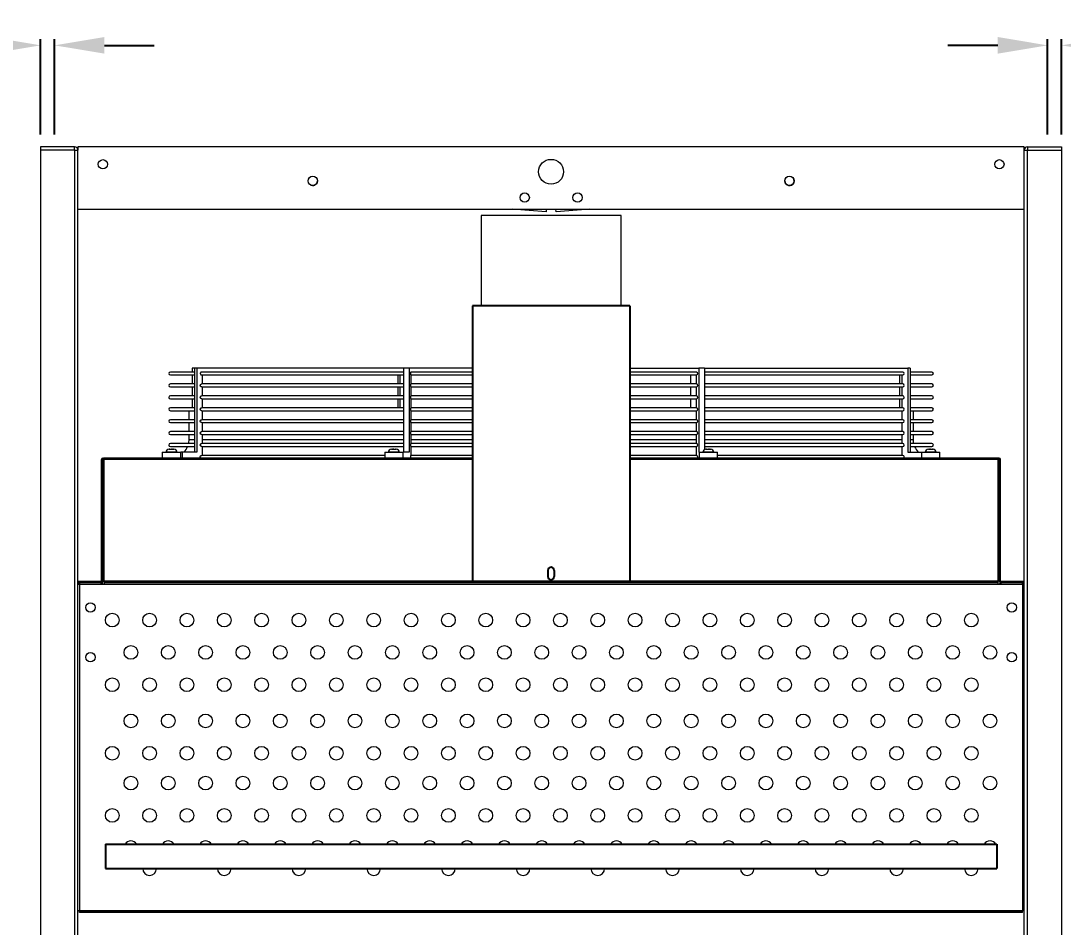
# Model space of a CAD drawing. Extents: x 6 to 271, y -23 to 146.
# Drawn here: x 60.22 to 102.08, y 55.65 to 92.06 of the extents above; entities that cross this region are included whole.
import ezdxf

# ---------------------------------------------------------------- set-up
doc = ezdxf.new("R2010")
doc.units = 0
doc.header["$MEASUREMENT"] = 0
doc.layers.get('0').update_dxf_attribs({"linetype": 'CONTINUOUS'})
doc.layers.get('Defpoints').update_dxf_attribs({"linetype": 'CONTINUOUS'})
doc.dimstyles.get("Standard").update_dxf_attribs({"dimtxt": 1.5, "dimasz": 2, "dimexe": 0.25, "dimexo": 0.5, "dimgap": 0.75, "dimtad": 0, "dimtih": 1, "dimtoh": 1, "dimdec": 4, "dimzin": 0, "dimdsep": 46, "dimlunit": 5, "dimtxsty": 'STANDARD', "dimcen": 0.125, "dimclrd": 1, "dimclre": 1, "dimclrt": 1, "dimadec": 0, "dimazin": 0, "dimtfac": 1, "dimtdec": 4, "dimtofl": 0, "dimtmove": 0, "dimatfit": 3, "dimfxl": 1, "dimfrac": 2, "dimtolj": 1, "dimtzin": 0, "dimarcsym": 0})

# ---------------------------------------------------------------- blocks, each defined once
blk = doc.blocks.new('099front')
at = {"color": 0, "ltscale": 7}
for p, q in [((59.351, 106.851), (53.039, 106.851)), ((53.039, 106.851), (53.039, 95.789)), ((59.351, 106.851), (59.351, 95.789)), ((56.07, 96.226), (56.07, 95.976)), ((56.32, 96.226), (56.32, 95.976)), ((53.039, 95.789), (59.351, 95.789))]:
    blk.add_line(p, q, dxfattribs=at)
for centre, start, end in [((56.195, 96.226), 0, 180), ((56.195, 95.976), 180, 0)]:
    blk.add_arc(centre, 0.125, start, end, dxfattribs=at)
blk = doc.blocks.new('*D24')
at = {"color": 7, "lineweight": -2}
for p, q in [((61.015, 87.493), (61.015, 91.321)), ((61.577, 87.493), (61.577, 91.321)), ((59.015, 91.071), (57.015, 91.071)), ((63.577, 91.071), (65.577, 91.071))]:
    blk.add_line(p, q, dxfattribs=at)
at = {"color": 7}
for points in [[(59.015, 91.405), (59.015, 90.738), (61.015, 91.071)], [(63.577, 91.405), (63.577, 90.738), (61.577, 91.071)]]:
    blk.add_solid(points, dxfattribs=at)
at = {"layer": 'Defpoints', "color": 0}
for p in [(61.015, 91.071), (61.015, 86.993), (61.577, 86.993)]:
    blk.add_point(p, dxfattribs=at)
at = {"color": 7, "insert": (53.265, 91.071), "char_height": 1.5, "attachment_point": 5}
blk.add_mtext('\\A1;9/16"', dxfattribs=at)
blk = doc.blocks.new('*D25')
at = {"color": 7, "lineweight": -2}
for p, q in [((101.452, 87.493), (101.452, 91.321)), ((102.015, 87.493), (102.015, 91.321)), ((99.452, 91.071), (97.452, 91.071)), ((104.015, 91.071), (106.015, 91.071))]:
    blk.add_line(p, q, dxfattribs=at)
at = {"color": 7}
for points in [[(99.452, 91.405), (99.452, 90.738), (101.452, 91.071)], [(104.015, 91.405), (104.015, 90.738), (102.015, 91.071)]]:
    blk.add_solid(points, dxfattribs=at)
at = {"layer": 'Defpoints', "color": 0}
for p in [(101.452, 91.071), (101.452, 86.993), (102.015, 86.993)]:
    blk.add_point(p, dxfattribs=at)
at = {"color": 7, "insert": (109.765, 91.071), "char_height": 1.5, "attachment_point": 5}
blk.add_mtext('\\A1;9/16"', dxfattribs=at)

msp = doc.modelspace()

# ---------------------------------------------------------------- linework, layer by layer
at = {"color": 0, "linetype": 'Continuous', "lineweight": 15}
for p, q in [((61.01498, 86.99253), (61.01498, 86.85803)), ((62.37948, 86.99253), (61.01498, 86.99253)), ((62.37948, 86.85803), (61.01498, 86.85803)), ((61.01498, 86.85703), (61.01498, 49.19053)), ((62.37948, 86.85703), (61.01498, 86.85703)), ((62.37948, 86.85803), (62.37948, 86.99253)), ((62.37948, 86.85703), (62.51498, 86.85703)), ((62.37948, 86.85703), (62.37948, 52.49714)), ((100.51498, 86.99253), (62.51498, 86.99253)), ((62.51498, 86.99253), (62.51498, 86.85703)), ((62.51498, 52.36168), (62.51498, 86.85703)), ((100.51498, 86.85703), (100.51498, 86.99253)), ((100.51498, 52.36168), (100.51498, 86.85703)), ((100.51498, 86.85703), (100.65048, 86.85703)), ((100.65048, 86.99253), (100.65048, 86.85803)), ((100.65048, 86.99253), (102.01498, 86.99253)), ((100.65048, 86.85803), (102.01498, 86.85803)), ((100.65048, 86.85703), (102.01498, 86.85703)), ((100.65048, 52.49714), (100.65048, 86.85703)), ((102.01498, 86.99253), (102.01498, 86.85803)), ((102.01498, 86.85703), (102.01498, 49.19053)), ((62.51498, 84.49253), (100.51498, 84.49253)), ((84.32748, 84.23603), (78.70248, 84.23603)), ((81.31159, 84.38569), (79.95824, 84.49253)), ((81.32002, 84.49253), (81.31159, 84.38569)), ((81.71838, 84.38569), (81.70994, 84.49253)), ((83.07173, 84.49253), (81.71838, 84.38569)), ((67.19485, 77.95014), (66.22487, 77.95014)), ((67.10148, 78.10503), (67.10148, 77.95014)), ((67.19485, 78.10503), (67.10148, 78.10503)), ((67.28823, 78.10503), (67.19485, 78.10503)), ((67.19485, 78.10503), (67.19485, 74.72403)), ((67.28823, 78.10503), (67.28823, 74.72403)), ((75.58339, 78.10503), (67.28823, 78.10503)), ((75.58339, 77.95014), (67.48398, 77.95014)), ((75.80882, 78.10503), (75.58339, 78.10503)), ((75.58339, 78.10503), (75.58339, 74.72403)), ((75.80882, 78.10503), (75.80882, 74.72403)), ((78.35873, 78.10503), (75.80882, 78.10503)), ((78.35873, 77.95014), (75.88996, 77.95014)), ((84.67123, 78.10503), (87.44658, 78.10503)), ((87.36626, 77.95014), (84.67123, 77.95014)), ((87.44658, 78.10503), (87.44658, 74.72403)), ((87.672, 78.10503), (87.44658, 78.10503)), ((87.672, 78.10503), (87.672, 74.83212)), ((87.672, 78.10503), (95.83512, 78.10503)), ((95.64121, 77.95014), (87.672, 77.95014)), ((95.83512, 78.10503), (95.83512, 74.72403)), ((95.92849, 78.10503), (95.83512, 78.10503)), ((95.92849, 78.10503), (95.92849, 74.72403)), ((96.8051, 77.95014), (95.92849, 77.95014)), ((66.22487, 77.83014), (67.19485, 77.83014)), ((67.19485, 77.47148), (66.22487, 77.47148)), ((67.10148, 77.83014), (67.10148, 77.47148)), ((67.48394, 77.83014), (75.58339, 77.83014)), ((75.58339, 77.47148), (67.48398, 77.47148)), ((67.51365, 77.47148), (67.51365, 77.83014)), ((75.35796, 77.83014), (75.35796, 77.47148)), ((75.45134, 77.47148), (75.45134, 77.83014)), ((75.88988, 77.83014), (78.35873, 77.83014)), ((78.35873, 77.47148), (75.88996, 77.47148)), ((75.90219, 77.47148), (75.90219, 77.83014)), ((84.67123, 77.83014), (87.36626, 77.83014)), ((87.36626, 77.47148), (84.67123, 77.47148)), ((87.12777, 77.47148), (87.12777, 77.83014)), ((87.3532, 77.47148), (87.3532, 77.83014)), ((87.672, 77.83014), (95.64121, 77.83014)), ((95.64121, 77.47148), (87.672, 77.47148)), ((95.51631, 77.47148), (95.51631, 77.83014)), ((95.60969, 77.47148), (95.60969, 77.83014)), ((95.92849, 77.83014), (96.8051, 77.83014)), ((96.8051, 77.47148), (95.92849, 77.47148)), ((66.22487, 77.35148), (67.19485, 77.35148)), ((67.10148, 77.35148), (67.10148, 76.99281)), ((67.48394, 77.35148), (75.58339, 77.35148)), ((67.51365, 76.99281), (67.51365, 77.35148)), ((75.35796, 77.35148), (75.35796, 76.99281)), ((75.45134, 76.99281), (75.45134, 77.35148)), ((75.88988, 77.35148), (78.35873, 77.35148)), ((75.90219, 76.99281), (75.90219, 77.35148)), ((84.67123, 77.35148), (87.36626, 77.35148)), ((87.12777, 76.99281), (87.12777, 77.35148)), ((87.3532, 76.99281), (87.3532, 77.35148)), ((87.672, 77.35148), (95.64121, 77.35148)), ((95.51631, 76.99281), (95.51631, 77.35148)), ((95.60969, 76.99281), (95.60969, 77.35148)), ((95.92849, 77.35148), (96.8051, 77.35148)), ((67.19485, 76.99281), (66.22487, 76.99281)), ((66.22487, 76.87281), (67.19485, 76.87281)), ((67.10148, 76.87281), (67.10148, 76.51415)), ((67.48394, 76.87281), (75.58339, 76.87281)), ((75.58339, 76.99281), (67.48398, 76.99281)), ((67.51365, 76.51415), (67.51365, 76.87281)), ((75.35796, 76.87281), (75.35796, 76.51415)), ((75.45134, 76.51415), (75.45134, 76.87281)), ((75.88988, 76.87281), (78.35873, 76.87281)), ((78.35873, 76.99281), (75.88996, 76.99281)), ((75.90219, 76.51415), (75.90219, 76.87281)), ((87.36626, 76.99281), (84.67123, 76.99281)), ((84.67123, 76.87281), (87.36626, 76.87281)), ((87.12777, 76.51415), (87.12777, 76.87281)), ((87.3532, 76.51415), (87.3532, 76.87281)), ((95.64121, 76.99281), (87.672, 76.99281)), ((87.672, 76.87281), (95.64121, 76.87281)), ((95.51631, 76.51415), (95.51631, 76.87281)), ((95.60969, 76.51415), (95.60969, 76.87281)), ((96.8051, 76.99281), (95.92849, 76.99281)), ((95.92849, 76.87281), (96.8051, 76.87281)), ((67.19485, 76.51415), (66.22487, 76.51415)), ((66.22487, 76.39415), (67.19485, 76.39415)), ((67.48394, 76.39415), (75.58339, 76.39415)), ((75.58339, 76.51415), (67.48398, 76.51415)), ((67.51365, 76.03548), (67.51365, 76.39415)), ((75.88988, 76.39415), (78.35873, 76.39415)), ((78.35873, 76.51415), (75.88996, 76.51415)), ((75.90219, 76.03548), (75.90219, 76.39415)), ((87.36626, 76.51415), (84.67123, 76.51415)), ((84.67123, 76.39415), (87.36626, 76.39415)), ((87.3532, 76.03548), (87.3532, 76.39415)), ((95.64121, 76.51415), (87.672, 76.51415)), ((87.672, 76.39415), (95.64121, 76.39415)), ((95.60969, 76.03548), (95.60969, 76.39415)), ((96.8051, 76.51415), (95.92849, 76.51415)), ((95.92849, 76.39415), (96.8051, 76.39415)), ((67.19485, 76.03548), (66.22487, 76.03548)), ((66.22487, 75.91548), (67.19485, 75.91548)), ((67.48394, 75.91548), (75.58339, 75.91548)), ((75.58339, 76.03548), (67.48398, 76.03548)), ((67.51365, 75.55682), (67.51365, 75.91548)), ((75.88988, 75.91548), (78.35873, 75.91548)), ((78.35873, 76.03548), (75.88996, 76.03548)), ((75.90219, 75.55682), (75.90219, 75.91548)), ((87.36626, 76.03548), (84.67123, 76.03548)), ((84.67123, 75.91548), (87.36626, 75.91548)), ((87.3532, 75.55682), (87.3532, 75.91548)), ((95.64121, 76.03548), (87.672, 76.03548)), ((87.672, 75.91548), (95.64121, 75.91548)), ((95.60969, 75.55682), (95.60969, 75.91548)), ((96.8051, 76.03548), (95.92849, 76.03548)), ((95.92849, 75.91548), (96.8051, 75.91548)), ((67.19485, 75.55682), (66.22487, 75.55682)), ((66.22487, 75.43682), (67.19485, 75.43682)), ((67.48394, 75.43682), (75.58339, 75.43682)), ((75.58339, 75.55682), (67.48398, 75.55682)), ((67.51365, 75.07815), (67.51365, 75.43682)), ((75.88988, 75.43682), (78.35873, 75.43682)), ((78.35873, 75.55682), (75.88996, 75.55682)), ((75.90219, 75.07815), (75.90219, 75.43682)), ((87.36626, 75.55682), (84.67123, 75.55682)), ((84.67123, 75.43682), (87.36626, 75.43682)), ((87.3532, 75.07815), (87.3532, 75.43682)), ((95.64121, 75.55682), (87.672, 75.55682)), ((87.672, 75.43682), (95.64121, 75.43682)), ((95.60969, 75.07815), (95.60969, 75.43682)), ((96.8051, 75.55682), (95.92849, 75.55682)), ((95.92849, 75.43682), (96.8051, 75.43682)), ((67.19485, 75.07815), (66.22487, 75.07815)), ((66.22487, 74.95815), (67.19485, 74.95815)), ((67.19485, 75.23003), (66.96718, 75.23003)), ((67.48394, 74.95815), (75.58339, 74.95815)), ((75.58339, 75.07815), (67.48398, 75.07815)), ((75.58339, 75.23003), (67.51365, 75.23003)), ((67.51365, 74.59948), (67.51365, 74.95815)), ((75.88988, 74.95815), (78.35873, 74.95815)), ((78.35873, 75.07815), (75.88996, 75.07815)), ((78.35873, 75.23003), (75.90219, 75.23003)), ((75.90219, 74.59948), (75.90219, 74.95815)), ((87.3532, 75.23003), (84.67123, 75.23003)), ((87.36626, 75.07815), (84.67123, 75.07815)), ((84.67123, 74.95815), (87.36626, 74.95815)), ((87.3532, 74.59948), (87.3532, 74.95815)), ((95.60969, 75.23003), (87.672, 75.23003)), ((95.64121, 75.07815), (87.672, 75.07815)), ((87.672, 74.95815), (95.64121, 74.95815)), ((95.60969, 74.59948), (95.60969, 74.95815)), ((96.06278, 75.23003), (95.92849, 75.23003)), ((96.8051, 75.07815), (95.92849, 75.07815)), ((95.92849, 74.95815), (96.8051, 74.95815)), ((65.90197, 74.72403), (66.41218, 74.72403)), ((66.06887, 74.72503), (66.05222, 74.72503)), ((66.48972, 74.72503), (66.06887, 74.72503)), ((66.17622, 74.84903), (66.17637, 74.84903)), ((66.1791, 74.84903), (66.17637, 74.84903)), ((66.1791, 74.84903), (66.18961, 74.84903)), ((66.20029, 74.84903), (66.18961, 74.84903)), ((66.20029, 74.84903), (66.27633, 74.84903)), ((66.28788, 74.84903), (66.27633, 74.84903)), ((66.29416, 74.84903), (66.28788, 74.84903)), ((66.29416, 74.84903), (66.31953, 74.84903)), ((66.33407, 74.84903), (66.31953, 74.84903)), ((66.33407, 74.84903), (66.36572, 74.84903)), ((66.41218, 74.72403), (66.63997, 74.72403)), ((66.70526, 74.72403), (66.63997, 74.72403)), ((66.70526, 74.72403), (66.70526, 74.49253)), ((67.28823, 74.72403), (66.70526, 74.72403)), ((74.83171, 74.59948), (67.48398, 74.59948)), ((74.83171, 74.72403), (75.34192, 74.72403)), ((75.11699, 74.72503), (74.98196, 74.72503)), ((75.10596, 74.84903), (75.1376, 74.84903)), ((75.41946, 74.72503), (75.11699, 74.72503)), ((75.15215, 74.84903), (75.1376, 74.84903)), ((75.15215, 74.84903), (75.17751, 74.84903)), ((75.18379, 74.84903), (75.17751, 74.84903)), ((75.19535, 74.84903), (75.18379, 74.84903)), ((75.19535, 74.84903), (75.27139, 74.84903)), ((75.28207, 74.84903), (75.27139, 74.84903)), ((75.28207, 74.84903), (75.29257, 74.84903)), ((75.2953, 74.84903), (75.29257, 74.84903)), ((75.2953, 74.84903), (75.29546, 74.84903)), ((75.34192, 74.72403), (75.56971, 74.72403)), ((75.80882, 74.72403), (75.56971, 74.72403)), ((78.35873, 74.59948), (75.88996, 74.59948)), ((87.36626, 74.59948), (84.67123, 74.59948)), ((87.44658, 74.72403), (87.46026, 74.72403)), ((87.46026, 74.72403), (87.97047, 74.72403)), ((87.91297, 74.72503), (87.61051, 74.72503)), ((87.73451, 74.84903), (87.73466, 74.84903)), ((87.73739, 74.84903), (87.73466, 74.84903)), ((87.73739, 74.84903), (87.7479, 74.84903)), ((87.75858, 74.84903), (87.7479, 74.84903)), ((87.75858, 74.84903), (87.83462, 74.84903)), ((87.84617, 74.84903), (87.83462, 74.84903)), ((87.85245, 74.84903), (87.84617, 74.84903)), ((87.85245, 74.84903), (87.87782, 74.84903)), ((87.89236, 74.84903), (87.87782, 74.84903)), ((87.89236, 74.84903), (87.92401, 74.84903)), ((88.04801, 74.72503), (87.91297, 74.72503)), ((87.97047, 74.72403), (88.19826, 74.72403)), ((95.64121, 74.59948), (88.19826, 74.59948)), ((95.83512, 74.72403), (96.39, 74.72403)), ((96.39, 74.72403), (96.90021, 74.72403)), ((96.96109, 74.72503), (96.54025, 74.72503)), ((96.66425, 74.84903), (96.69589, 74.84903)), ((96.71043, 74.84903), (96.69589, 74.84903)), ((96.71043, 74.84903), (96.7358, 74.84903)), ((96.74208, 74.84903), (96.7358, 74.84903)), ((96.75364, 74.84903), (96.74208, 74.84903)), ((96.75364, 74.84903), (96.82968, 74.84903)), ((96.84035, 74.84903), (96.82968, 74.84903)), ((96.84035, 74.84903), (96.85086, 74.84903)), ((96.85359, 74.84903), (96.85086, 74.84903)), ((96.85359, 74.84903), (96.85375, 74.84903)), ((96.90021, 74.72403), (97.128, 74.72403)), ((96.97775, 74.72503), (96.96109, 74.72503)), ((63.51498, 74.44153), (63.46498, 74.44153)), ((63.46498, 69.54353), (63.46498, 74.44153)), ((63.51498, 69.54353), (63.51498, 74.44153)), ((63.56498, 74.44153), (63.51498, 74.44153)), ((63.51598, 74.49253), (63.51598, 74.44253)), ((63.51598, 74.49253), (63.56598, 74.49253)), ((63.56598, 74.44153), (63.56598, 74.49253)), ((78.35873, 74.49253), (63.56598, 74.49253)), ((63.56598, 69.54353), (63.56598, 74.44153)), ((78.35873, 74.44153), (63.56598, 74.44153)), ((99.46398, 74.49253), (84.67123, 74.49253)), ((99.46398, 74.44153), (84.67123, 74.44153)), ((99.46398, 74.49253), (99.51398, 74.49253)), ((99.46398, 74.44153), (99.46398, 74.49253)), ((99.46398, 69.54353), (99.46398, 74.44153)), ((99.46498, 74.44153), (99.51498, 74.44153)), ((99.51398, 74.44253), (99.51398, 74.49253)), ((99.56498, 74.44153), (99.51498, 74.44153)), ((99.51498, 69.54353), (99.51498, 74.44153)), ((99.56498, 69.54353), (99.56498, 74.44153)), ((62.51498, 69.54253), (63.46398, 69.54253)), ((62.51498, 69.49253), (62.57848, 69.49253)), ((62.57848, 69.49253), (62.57848, 69.43003)), ((62.57848, 69.49253), (63.45148, 69.49253)), ((63.45148, 69.49253), (63.46398, 69.49253)), ((63.45148, 69.43003), (63.45148, 69.49253)), ((63.46398, 69.54253), (63.46398, 69.49253)), ((63.46498, 69.54353), (63.51498, 69.54353)), ((63.56598, 69.54353), (63.51498, 69.54353)), ((63.56598, 69.54353), (63.56598, 69.54253)), ((99.46398, 69.54353), (63.56598, 69.54353)), ((63.56598, 69.54253), (99.46398, 69.54253)), ((63.56598, 69.49253), (63.56598, 69.54253)), ((63.56598, 69.49253), (63.57748, 69.49253)), ((63.57748, 69.42953), (63.57748, 69.49253)), ((63.57748, 69.49253), (99.45248, 69.49253)), ((99.45248, 69.49253), (99.46398, 69.49253)), ((99.45248, 69.49253), (99.45248, 69.42953)), ((99.46398, 69.54253), (99.46398, 69.54353)), ((99.51498, 69.54353), (99.46398, 69.54353)), ((99.46398, 69.49253), (99.46398, 69.54253)), ((99.56498, 69.54353), (99.51498, 69.54353)), ((99.56598, 69.54253), (99.56598, 69.49253)), ((99.56598, 69.54253), (100.51498, 69.54253)), ((99.56598, 69.49253), (99.57848, 69.49253)), ((99.57848, 69.49253), (99.57848, 69.43003)), ((100.45148, 69.49253), (99.57848, 69.49253)), ((100.45148, 69.49253), (100.51498, 69.49253)), ((100.45148, 69.43003), (100.45148, 69.49253)), ((62.51498, 69.42903), (62.57898, 69.42903)), ((62.57798, 69.42853), (62.51498, 69.42853)), ((62.57798, 69.42853), (62.57798, 56.30653)), ((62.57798, 69.42853), (62.57898, 69.42853)), ((62.57848, 69.43003), (63.45148, 69.43003)), ((62.57898, 69.42853), (62.57898, 69.42953)), ((62.57898, 69.42953), (63.57748, 69.42953)), ((62.57898, 69.42853), (62.57898, 56.30653)), ((62.57898, 69.42853), (100.45098, 69.42853)), ((99.45248, 69.42953), (100.45098, 69.42953)), ((100.45148, 69.43003), (99.57848, 69.43003)), ((100.45098, 69.42953), (100.45098, 69.42853)), ((100.45098, 69.42903), (100.51498, 69.42903)), ((100.45098, 69.42853), (100.45098, 56.30653)), ((100.45098, 69.42853), (100.45198, 69.42853)), ((100.51498, 69.42853), (100.45198, 69.42853)), ((100.45198, 69.42853), (100.45198, 56.30653)), ((62.57798, 56.30653), (62.51498, 56.30653)), ((62.57798, 56.30653), (62.57898, 56.30653)), ((62.57898, 56.30653), (100.45098, 56.30653)), ((62.57898, 56.30653), (62.57898, 56.30553)), ((100.45098, 56.30553), (62.57898, 56.30553)), ((62.57898, 56.24253), (62.57898, 56.30553)), ((100.45098, 56.24253), (62.57898, 56.24253)), ((100.45098, 56.30553), (100.45098, 56.30653)), ((100.45098, 56.30653), (100.45198, 56.30653)), ((100.45098, 56.24253), (100.45098, 56.30553)), ((100.51498, 56.30653), (100.45198, 56.30653))]:
    msp.add_line(p, q, dxfattribs=at)
at = {"color": 0}
for p, q in [((63.61498, 58.98045), (99.41498, 58.98045)), ((63.61498, 58.98045), (63.61498, 58.00103)), ((99.41498, 58.98045), (99.41498, 58.00103)), ((63.61498, 58.00103), (99.41498, 58.00103))]:
    msp.add_line(p, q, dxfattribs=at)
at = {"color": 0, "linetype": 'Continuous', "lineweight": 15, "flags": 128}
for points in [[(87.36626, 77.95014), (87.36631, 77.95014), (87.37559, 77.94497), (87.38327, 77.93044), (87.38805, 77.90904), (87.38911, 77.88441), (87.38628, 77.86077), (87.38003, 77.84213), (87.37143, 77.83169), (87.36626, 77.83014)], [(87.36626, 77.47148), (87.37051, 77.47044), (87.37888, 77.4616), (87.38529, 77.44503), (87.38877, 77.42327), (87.38877, 77.39969), (87.38529, 77.37793), (87.37888, 77.36135), (87.37051, 77.35252), (87.36626, 77.35148)], [(87.36626, 76.99281), (87.37051, 76.99177), (87.37888, 76.98294), (87.38529, 76.96636), (87.38877, 76.9446), (87.38877, 76.92102), (87.38529, 76.89926), (87.37888, 76.88269), (87.37051, 76.87385), (87.36626, 76.87281)], [(87.36626, 76.51415), (87.37051, 76.51311), (87.37888, 76.50427), (87.38529, 76.4877), (87.38877, 76.46594), (87.38877, 76.44236), (87.38529, 76.4206), (87.37888, 76.40402), (87.37051, 76.39519), (87.36626, 76.39415)], [(87.36626, 76.03548), (87.37051, 76.03444), (87.37888, 76.02561), (87.38529, 76.00903), (87.38877, 75.98727), (87.38877, 75.96369), (87.38529, 75.94193), (87.37888, 75.92536), (87.37051, 75.91652), (87.36626, 75.91548)], [(87.36626, 75.55682), (87.37051, 75.55578), (87.37888, 75.54694), (87.38529, 75.53036), (87.38877, 75.50861), (87.38877, 75.48503), (87.38529, 75.46327), (87.37888, 75.44669), (87.37051, 75.43785), (87.36626, 75.43682)], [(66.96718, 75.23003), (66.95955, 75.12329), (66.95164, 75.07815)], [(87.36626, 75.07815), (87.37051, 75.07711), (87.37888, 75.06828), (87.38529, 75.0517), (87.38877, 75.02994), (87.38877, 75.00636), (87.38529, 74.9846), (87.37888, 74.96802), (87.37051, 74.95919), (87.36626, 74.95815)], [(96.07832, 75.07815), (96.07042, 75.12329), (96.06278, 75.23003)], [(87.36626, 74.59948), (87.37077, 74.59831), (87.3792, 74.58904), (87.38558, 74.57188), (87.38889, 74.54959), (87.3886, 74.52568), (87.38476, 74.50397), (87.38055, 74.49253)]]:
    msp.add_lwpolyline(points, dxfattribs=at)
at = {"color": 0, "linetype": 'Continuous', "lineweight": 15}
for centre, radius in [((63.51498, 86.29224), 0.1875), ((81.51498, 85.99253), 0.5), ((99.51498, 86.29224), 0.1875), ((71.94508, 85.6267), 0.1875), ((91.08489, 85.6267), 0.1875), ((80.45387, 84.95496), 0.1875), ((82.5761, 84.95496), 0.1875), ((63.01498, 68.49253), 0.1875), ((100.01498, 68.49253), 0.1875), ((63.88998, 67.98503), 0.275), ((65.38998, 67.98503), 0.275), ((66.88998, 67.98503), 0.275), ((68.38998, 67.98503), 0.275), ((69.88998, 67.98503), 0.275), ((71.38998, 67.98503), 0.275), ((72.88998, 67.98503), 0.275), ((74.38998, 67.98503), 0.275), ((75.88998, 67.98503), 0.275), ((77.38998, 67.98503), 0.275), ((78.88998, 67.98503), 0.275), ((80.38998, 67.98503), 0.275), ((81.88998, 67.98503), 0.275), ((83.38998, 67.98503), 0.275), ((84.88998, 67.98503), 0.275), ((86.38998, 67.98503), 0.275), ((87.88998, 67.98503), 0.275), ((89.38998, 67.98503), 0.275), ((90.88998, 67.98503), 0.275), ((92.38998, 67.98503), 0.275), ((93.88998, 67.98503), 0.275), ((95.38998, 67.98503), 0.275), ((96.88998, 67.98503), 0.275), ((98.38998, 67.98503), 0.275), ((63.01498, 66.49253), 0.1875), ((64.63998, 66.68603), 0.275), ((66.13998, 66.68603), 0.275), ((67.63998, 66.68603), 0.275), ((69.13998, 66.68603), 0.275), ((70.63998, 66.68603), 0.275), ((72.13998, 66.68603), 0.275), ((73.63998, 66.68603), 0.275), ((75.13998, 66.68603), 0.275), ((76.63998, 66.68603), 0.275), ((78.13998, 66.68603), 0.275), ((79.63998, 66.68603), 0.275), ((81.13998, 66.68603), 0.275), ((82.63998, 66.68603), 0.275), ((84.13998, 66.68603), 0.275), ((85.63998, 66.68603), 0.275), ((87.13998, 66.68603), 0.275), ((88.63998, 66.68603), 0.275), ((90.13998, 66.68603), 0.275), ((91.63998, 66.68603), 0.275), ((93.13998, 66.68603), 0.275), ((94.63998, 66.68603), 0.275), ((96.13998, 66.68603), 0.275), ((97.63998, 66.68603), 0.275), ((99.13998, 66.68603), 0.275), ((100.01498, 66.49253), 0.1875), ((63.88998, 65.38703), 0.275), ((65.38998, 65.38703), 0.275), ((66.88998, 65.38703), 0.275), ((68.38998, 65.38703), 0.275), ((69.88998, 65.38703), 0.275), ((71.38998, 65.38703), 0.275), ((72.88998, 65.38703), 0.275), ((74.38998, 65.38703), 0.275), ((75.88998, 65.38703), 0.275), ((77.38998, 65.38703), 0.275), ((78.88998, 65.38703), 0.275), ((80.38998, 65.38703), 0.275), ((81.88998, 65.38703), 0.275), ((83.38998, 65.38703), 0.275), ((84.88998, 65.38703), 0.275), ((86.38998, 65.38703), 0.275), ((87.88998, 65.38703), 0.275), ((89.38998, 65.38703), 0.275), ((90.88998, 65.38703), 0.275), ((92.38998, 65.38703), 0.275), ((93.88998, 65.38703), 0.275), ((95.38998, 65.38703), 0.275), ((96.88998, 65.38703), 0.275), ((98.38998, 65.38703), 0.275), ((64.63998, 63.93603), 0.275), ((66.13998, 63.93603), 0.275), ((67.63998, 63.93603), 0.275), ((69.13998, 63.93603), 0.275), ((70.63998, 63.93603), 0.275), ((72.13998, 63.93603), 0.275), ((73.63998, 63.93603), 0.275), ((75.13998, 63.93603), 0.275), ((76.63998, 63.93603), 0.275), ((78.13998, 63.93603), 0.275), ((79.63998, 63.93603), 0.275), ((81.13998, 63.93603), 0.275), ((82.63998, 63.93603), 0.275), ((84.13998, 63.93603), 0.275), ((85.63998, 63.93603), 0.275), ((87.13998, 63.93603), 0.275), ((88.63998, 63.93603), 0.275), ((90.13998, 63.93603), 0.275), ((91.63998, 63.93603), 0.275), ((93.13998, 63.93603), 0.275), ((94.63998, 63.93603), 0.275), ((96.13998, 63.93603), 0.275), ((97.63998, 63.93603), 0.275), ((99.13998, 63.93603), 0.275), ((63.88998, 62.63703), 0.275), ((65.38998, 62.63703), 0.275), ((66.88998, 62.63703), 0.275), ((68.38998, 62.63703), 0.275), ((69.88998, 62.63703), 0.275), ((71.38998, 62.63703), 0.275), ((72.88998, 62.63703), 0.275), ((74.38998, 62.63703), 0.275), ((75.88998, 62.63703), 0.275), ((77.38998, 62.63703), 0.275), ((78.88998, 62.63703), 0.275), ((80.38998, 62.63703), 0.275), ((81.88998, 62.63703), 0.275), ((83.38998, 62.63703), 0.275), ((84.88998, 62.63703), 0.275), ((86.38998, 62.63703), 0.275), ((87.88998, 62.63703), 0.275), ((89.38998, 62.63703), 0.275), ((90.88998, 62.63703), 0.275), ((92.38998, 62.63703), 0.275), ((93.88998, 62.63703), 0.275), ((95.38998, 62.63703), 0.275), ((96.88998, 62.63703), 0.275), ((98.38998, 62.63703), 0.275), ((64.63998, 61.43603), 0.275), ((66.13998, 61.43603), 0.275), ((67.63998, 61.43603), 0.275), ((69.13998, 61.43603), 0.275), ((70.63998, 61.43603), 0.275), ((72.13998, 61.43603), 0.275), ((73.63998, 61.43603), 0.275), ((75.13998, 61.43603), 0.275), ((76.63998, 61.43603), 0.275), ((78.13998, 61.43603), 0.275), ((79.63998, 61.43603), 0.275), ((81.13998, 61.43603), 0.275), ((82.63998, 61.43603), 0.275), ((84.13998, 61.43603), 0.275), ((85.63998, 61.43603), 0.275), ((87.13998, 61.43603), 0.275), ((88.63998, 61.43603), 0.275), ((90.13998, 61.43603), 0.275), ((91.63998, 61.43603), 0.275), ((93.13998, 61.43603), 0.275), ((94.63998, 61.43603), 0.275), ((96.13998, 61.43603), 0.275), ((97.63998, 61.43603), 0.275), ((99.13998, 61.43603), 0.275), ((63.88998, 60.13703), 0.275), ((65.38998, 60.13703), 0.275), ((66.88998, 60.13703), 0.275), ((68.38998, 60.13703), 0.275), ((69.88998, 60.13703), 0.275), ((71.38998, 60.13703), 0.275), ((72.88998, 60.13703), 0.275), ((74.38998, 60.13703), 0.275), ((75.88998, 60.13703), 0.275), ((77.38998, 60.13703), 0.275), ((78.88998, 60.13703), 0.275), ((80.38998, 60.13703), 0.275), ((81.88998, 60.13703), 0.275), ((83.38998, 60.13703), 0.275), ((84.88998, 60.13703), 0.275), ((86.38998, 60.13703), 0.275), ((87.88998, 60.13703), 0.275), ((89.38998, 60.13703), 0.275), ((90.88998, 60.13703), 0.275), ((92.38998, 60.13703), 0.275), ((93.88998, 60.13703), 0.275), ((95.38998, 60.13703), 0.275), ((96.88998, 60.13703), 0.275), ((98.38998, 60.13703), 0.275)]:
    msp.add_circle(centre, radius, dxfattribs=at)
for centre, radius, start, end in [((62.37948, 86.85703), 0.1355, 0, 90), ((62.37948, 86.85703), 0.001, 0, 90), ((100.65048, 86.85703), 0.1355, 90, 180), ((100.65048, 86.85703), 0.001, 90, 180), ((71.94508, 85.62686), 0.1875, 235.249307, 0), ((91.08489, 85.62686), 0.1875, 180, 55.394582), ((66.22487, 77.89014), 0.06, 90, 270), ((95.63804, 77.89014), 0.06008, 273.026347, 86.973653), ((96.8051, 77.89014), 0.06, 270, 90), ((66.22487, 77.41148), 0.06, 90, 270), ((95.63791, 77.41148), 0.06009, 273.143976, 86.856024), ((96.8051, 77.41148), 0.06, 270, 90), ((66.22487, 76.93281), 0.06, 90, 270), ((95.63791, 76.93281), 0.06009, 273.144589, 86.855411), ((96.8051, 76.93281), 0.06, 270, 90), ((66.22487, 76.45415), 0.06, 90, 270), ((95.63791, 76.45415), 0.06009, 273.143027, 86.856973), ((96.8051, 76.45415), 0.06, 270, 90), ((66.22487, 75.97548), 0.06, 90, 270), ((95.63791, 75.97548), 0.06009, 273.144589, 86.855411), ((96.8051, 75.97548), 0.06, 270, 90), ((66.22487, 75.49682), 0.06, 90, 270), ((95.63791, 75.49682), 0.06009, 273.143027, 86.856973), ((96.8051, 75.49682), 0.06, 270, 90), ((66.22487, 75.01815), 0.06, 90, 270), ((66.21718, 75.23003), 0.75, 317.57173, 338.745888), ((95.63791, 75.01815), 0.06009, 273.144589, 86.855411), ((96.81278, 75.23003), 0.75, 201.254112, 222.42827), ((96.8051, 75.01815), 0.06, 270, 90), ((66.17622, 74.72503), 0.124, 90, 180), ((66.36572, 74.72503), 0.124, 0, 90), ((75.10596, 74.72503), 0.124, 90, 180), ((75.29546, 74.72503), 0.124, 0, 90), ((87.73451, 74.72503), 0.124, 90, 180), ((87.92401, 74.72503), 0.124, 0, 90), ((95.6366, 74.53895), 0.06071, 310.120296, 85.6447), ((96.66425, 74.72503), 0.124, 90, 180), ((96.85375, 74.72503), 0.124, 0, 90), ((63.51598, 74.44153), 0.051, 90, 180), ((63.51598, 74.44153), 0.001, 90, 180), ((99.51398, 74.44153), 0.051, 0, 90), ((99.51398, 74.44153), 0.001, 0, 90), ((62.57848, 69.42903), 0.0635, 90, 180), ((63.45148, 69.42903), 0.0635, 0, 90), ((63.46398, 69.54353), 0.001, 270, 0), ((63.46398, 69.54353), 0.051, 270, 0), ((99.56598, 69.54353), 0.051, 180, 270), ((99.57848, 69.42903), 0.0635, 90, 180), ((99.56598, 69.54353), 0.001, 180, 270), ((100.45148, 69.42903), 0.0635, 0, 90), ((62.57848, 69.42903), 0.001, 90, 180), ((63.45148, 69.42903), 0.001, 30, 90), ((99.57848, 69.42903), 0.001, 90, 150), ((100.45148, 69.42903), 0.001, 0, 90), ((64.63998, 58.83803), 0.275, 31.192083, 148.807917), ((66.13998, 58.83803), 0.275, 31.192083, 148.807917), ((67.63998, 58.83803), 0.275, 31.192083, 148.807917), ((69.13998, 58.83803), 0.275, 31.192083, 148.807917), ((70.63998, 58.83803), 0.275, 31.192083, 148.807917), ((72.13998, 58.83803), 0.275, 31.192083, 148.807917), ((73.63998, 58.83803), 0.275, 31.192083, 148.807917), ((75.13998, 58.83803), 0.275, 31.192083, 148.807917), ((76.63998, 58.83803), 0.275, 31.192083, 148.807917), ((78.13998, 58.83803), 0.275, 31.192083, 148.807917), ((79.63998, 58.83803), 0.275, 31.192083, 148.807917), ((81.13998, 58.83803), 0.275, 31.192083, 148.807917), ((82.63998, 58.83803), 0.275, 31.192083, 148.807917), ((84.13998, 58.83803), 0.275, 31.192083, 148.807917), ((85.63998, 58.83803), 0.275, 31.192083, 148.807917), ((87.13998, 58.83803), 0.275, 31.192083, 148.807917), ((88.63998, 58.83803), 0.275, 31.192083, 148.807917), ((90.13998, 58.83803), 0.275, 31.192083, 148.807917), ((91.63998, 58.83803), 0.275, 31.192083, 148.807917), ((93.13998, 58.83803), 0.275, 31.192083, 148.807917), ((94.63998, 58.83803), 0.275, 31.192083, 148.807917), ((96.13998, 58.83803), 0.275, 31.192083, 148.807917), ((97.63998, 58.83803), 0.275, 31.192083, 148.807917), ((99.13998, 58.83803), 0.275, 31.192083, 148.807917), ((65.38998, 58.00103), 0.275, 180, 0), ((68.38998, 58.00103), 0.275, 180, 0), ((71.38998, 58.00103), 0.275, 180, 0), ((74.38998, 58.00103), 0.275, 180, 0), ((77.38998, 58.00103), 0.275, 180, 0), ((80.38998, 58.00103), 0.275, 180, 0), ((83.38998, 58.00103), 0.275, 180, 0), ((86.38998, 58.00103), 0.275, 180, 0), ((89.38998, 58.00103), 0.275, 180, 0), ((92.38998, 58.00103), 0.275, 180, 0), ((95.38998, 58.00103), 0.275, 180, 0), ((98.38998, 58.00103), 0.275, 180, 0)]:
    msp.add_arc(centre, radius, start, end, dxfattribs=at)
for points in [[(78.70248, 84.23603), (78.70248, 80.60603)], [(84.32748, 80.60603), (84.32748, 84.23603)], [(66.96718, 76.39415), (66.96718, 76.03548)], [(96.06278, 76.03548), (96.06278, 76.39415)], [(66.96718, 75.91548), (66.96718, 75.55682)], [(96.06278, 75.55682), (96.06278, 75.91548)], [(66.96718, 75.43682), (66.96718, 75.23003)], [(96.06278, 75.23003), (96.06278, 75.43682)], [(65.90197, 74.72403), (65.90197, 74.49253)], [(66.05222, 74.72503), (66.05222, 74.72403)], [(66.17637, 74.84903), (66.1724, 74.84896)], [(66.1724, 74.84896), (66.1791, 74.84903)], [(66.18961, 74.84903), (66.19632, 74.84896)], [(66.19632, 74.84896), (66.20029, 74.84903)], [(66.27633, 74.84903), (66.27798, 74.84896)], [(66.27798, 74.84896), (66.29416, 74.84903)], [(66.31953, 74.84903), (66.33572, 74.84896)], [(66.33572, 74.84896), (66.33407, 74.84903)], [(66.48972, 74.72403), (66.48972, 74.72503)], [(66.63997, 74.49253), (66.63997, 74.72403)], [(74.83171, 74.72403), (74.83171, 74.49253)], [(74.98196, 74.72503), (74.98196, 74.72403)], [(75.1376, 74.84903), (75.13596, 74.84896)], [(75.13596, 74.84896), (75.15215, 74.84903)], [(75.17751, 74.84903), (75.1937, 74.84896)], [(75.1937, 74.84896), (75.19535, 74.84903)], [(75.27139, 74.84903), (75.27536, 74.84896)], [(75.27536, 74.84896), (75.28207, 74.84903)], [(75.29257, 74.84903), (75.29928, 74.84896)], [(75.29928, 74.84896), (75.2953, 74.84903)], [(75.41946, 74.72403), (75.41946, 74.72503)], [(75.56971, 74.49253), (75.56971, 74.72403)], [(87.46026, 74.72403), (87.46026, 74.49253)], [(87.61051, 74.72503), (87.61051, 74.72403)], [(87.73466, 74.84903), (87.73069, 74.84896)], [(87.73069, 74.84896), (87.73739, 74.84903)], [(87.7479, 74.84903), (87.75461, 74.84896)], [(87.75461, 74.84896), (87.75858, 74.84903)], [(87.83462, 74.84903), (87.83627, 74.84896)], [(87.83627, 74.84896), (87.85245, 74.84903)], [(87.87782, 74.84903), (87.89401, 74.84896)], [(87.89401, 74.84896), (87.89236, 74.84903)], [(88.04801, 74.72403), (88.04801, 74.72503)], [(88.19826, 74.49253), (88.19826, 74.72403)], [(96.39, 74.72403), (96.39, 74.49253)], [(96.54025, 74.72503), (96.54025, 74.72403)], [(96.69589, 74.84903), (96.69425, 74.84896)], [(96.69425, 74.84896), (96.71043, 74.84903)], [(96.7358, 74.84903), (96.75199, 74.84896)], [(96.75199, 74.84896), (96.75364, 74.84903)], [(96.82968, 74.84903), (96.83365, 74.84896)], [(96.83365, 74.84896), (96.84035, 74.84903)], [(96.85086, 74.84903), (96.85757, 74.84896)], [(96.85757, 74.84896), (96.85359, 74.84903)], [(96.97775, 74.72403), (96.97775, 74.72503)], [(97.128, 74.49253), (97.128, 74.72403)]]:
    msp.add_open_spline(points, degree=1, dxfattribs=at)
for points, knots in [([(67.49031, 77.94965), (67.48422, 77.94982), (67.47187, 77.95017), (67.45438, 77.94218), (67.44011, 77.92877), (67.43077, 77.91087), (67.42743, 77.89066), (67.43045, 77.87039), (67.4384, 77.85461), (67.44983, 77.84183), (67.46417, 77.83317), (67.47838, 77.8291), (67.48615, 77.83064), (67.4878, 77.83096)], [0, 0, 0, 0, 0.0985711, 0.199943588, 0.301310254, 0.402663591, 0.504004978, 0.605335555, 0.706672699, 0.770080778, 0.871441923, 0.972807682, 1, 1, 1, 1]), ([(75.8924, 77.949), (75.89151, 77.94947), (75.88809, 77.95129), (75.88197, 77.94743), (75.87514, 77.93771), (75.86995, 77.92219), (75.86701, 77.90317), (75.86665, 77.88265), (75.86891, 77.863), (75.87353, 77.84636), (75.8792, 77.83627), (75.88515, 77.83058), (75.88886, 77.83068), (75.89095, 77.83074)], [0, 0, 0, 0, 0.03591507, 0.13814696, 0.24038557, 0.34260574, 0.44482335, 0.54702369, 0.64921838, 0.7514137, 0.85362227, 0.91759082, 1, 1, 1, 1]), ([(67.48789, 77.35241), (67.48386, 77.35206), (67.47361, 77.35118), (67.45989, 77.35666), (67.44627, 77.36638), (67.43544, 77.38009), (67.42858, 77.39921), (67.42795, 77.41974), (67.43363, 77.43931), (67.44498, 77.45582), (67.4607, 77.46704), (67.47665, 77.47228), (67.48652, 77.47081), (67.4902, 77.47027)], [0, 0, 0, 0, 0.06551731, 0.16688699, 0.23034815, 0.3316963, 0.43303753, 0.53437588, 0.63570457, 0.73703796, 0.83838373, 0.93973691, 1, 1, 1, 1]), ([(75.8924, 77.47034), (75.89151, 77.47081), (75.88809, 77.47262), (75.88197, 77.46876), (75.87514, 77.45905), (75.86995, 77.44352), (75.86701, 77.42451), (75.86665, 77.40399), (75.86891, 77.38434), (75.87353, 77.36769), (75.8792, 77.35761), (75.88515, 77.35192), (75.88886, 77.35202), (75.89095, 77.35208)], [0, 0, 0, 0, 0.03591411, 0.13814602, 0.24038172, 0.34260638, 0.44481847, 0.54701883, 0.64921352, 0.75141367, 0.85362225, 0.91759081, 1, 1, 1, 1]), ([(67.4878, 76.87358), (67.48633, 76.87328), (67.47874, 76.87172), (67.46466, 76.87566), (67.45025, 76.88415), (67.4387, 76.89683), (67.43062, 76.91253), (67.42743, 76.93277), (67.4306, 76.95301), (67.43979, 76.971), (67.45394, 76.98456), (67.4715, 76.99276), (67.484, 76.99253), (67.49025, 76.99241)], [0, 0, 0, 0, 0.02437993, 0.12578275, 0.22719096, 0.2906704, 0.39204723, 0.49342551, 0.59479206, 0.69616934, 0.79754295, 0.89893576, 1, 1, 1, 1]), ([(75.89242, 76.99229), (75.89231, 76.99238), (75.88971, 76.99426), (75.88424, 76.99171), (75.87708, 76.98412), (75.87131, 76.96999), (75.86764, 76.95188), (75.86648, 76.93156), (75.86796, 76.91139), (75.8719, 76.89368), (75.87715, 76.88188), (75.88329, 76.87478), (75.88785, 76.87163), (75.89064, 76.87306), (75.89091, 76.8732)], [0, 0, 0, 0, 0.004747334, 0.107022443, 0.209297781, 0.311565644, 0.413828, 0.516071739, 0.618309345, 0.720548488, 0.822793727, 0.886791065, 0.989062516, 1, 1, 1, 1]), ([(67.4878, 76.39492), (67.48633, 76.39461), (67.47874, 76.39306), (67.46466, 76.39699), (67.45025, 76.40548), (67.4387, 76.41816), (67.43062, 76.43387), (67.42743, 76.45411), (67.4306, 76.47434), (67.43979, 76.49233), (67.45394, 76.50589), (67.4715, 76.51409), (67.484, 76.51386), (67.49025, 76.51375)], [0, 0, 0, 0, 0.0243799, 0.12578262, 0.22719073, 0.2906743, 0.39205103, 0.49342338, 0.59479565, 0.69616766, 0.79754509, 0.89893555, 1, 1, 1, 1]), ([(75.89242, 76.51363), (75.89231, 76.51371), (75.88971, 76.51559), (75.88424, 76.51305), (75.87708, 76.50545), (75.87131, 76.49133), (75.86764, 76.47321), (75.86648, 76.4529), (75.86796, 76.43272), (75.8719, 76.41501), (75.87715, 76.40321), (75.88329, 76.39612), (75.88785, 76.39296), (75.89064, 76.39439), (75.89091, 76.39453)], [0, 0, 0, 0, 0.00474733, 0.107022, 0.20929971, 0.31156756, 0.41382465, 0.51607427, 0.61831187, 0.72055101, 0.82279624, 0.88679107, 0.98906252, 1, 1, 1, 1]), ([(67.4878, 75.91625), (67.48633, 75.91595), (67.47874, 75.91439), (67.46466, 75.91833), (67.45025, 75.92682), (67.4387, 75.9395), (67.43062, 75.9552), (67.42743, 75.97544), (67.4306, 75.99568), (67.43979, 76.01367), (67.45394, 76.02722), (67.4715, 76.03543), (67.484, 76.0352), (67.49025, 76.03508)], [0, 0, 0, 0, 0.02437992, 0.12578271, 0.22719089, 0.29067031, 0.39204711, 0.49342536, 0.59479187, 0.69616912, 0.7975427, 0.89893548, 1, 1, 1, 1]), ([(75.89242, 76.03496), (75.89231, 76.03505), (75.88971, 76.03693), (75.88424, 76.03438), (75.87708, 76.02679), (75.87131, 76.01266), (75.86764, 75.99454), (75.86648, 75.97423), (75.86796, 75.95406), (75.8719, 75.93635), (75.87715, 75.92455), (75.88329, 75.91745), (75.88785, 75.9143), (75.89064, 75.91573), (75.89091, 75.91587)], [0, 0, 0, 0, 0.004747325, 0.107021801, 0.209299316, 0.311566981, 0.413829138, 0.516072678, 0.618310086, 0.72054903, 0.822794071, 0.886791285, 0.989062537, 1, 1, 1, 1]), ([(67.48789, 75.43775), (67.48386, 75.4374), (67.47361, 75.43652), (67.45989, 75.442), (67.44627, 75.45171), (67.43544, 75.46543), (67.42858, 75.48455), (67.42795, 75.50507), (67.43363, 75.52464), (67.44498, 75.54116), (67.4607, 75.55238), (67.47665, 75.55762), (67.48652, 75.55615), (67.4902, 75.5556)], [0, 0, 0, 0, 0.06551731, 0.16688699, 0.23034815, 0.3316963, 0.43303753, 0.53437588, 0.63570457, 0.73703796, 0.83838373, 0.93973691, 1, 1, 1, 1]), ([(75.8924, 75.55567), (75.89151, 75.55614), (75.88809, 75.55796), (75.88197, 75.5541), (75.87514, 75.54439), (75.86995, 75.52886), (75.86701, 75.50984), (75.86665, 75.48932), (75.86891, 75.46967), (75.87353, 75.45303), (75.8792, 75.44294), (75.88515, 75.43725), (75.88886, 75.43735), (75.89095, 75.43741)], [0, 0, 0, 0, 0.03591411, 0.13814602, 0.24038172, 0.34260638, 0.44481847, 0.54701883, 0.64921352, 0.75141367, 0.85362225, 0.91759081, 1, 1, 1, 1]), ([(67.48789, 74.95908), (67.48386, 74.95874), (67.47361, 74.95785), (67.45989, 74.96333), (67.44627, 74.97305), (67.43544, 74.98676), (67.42858, 75.00588), (67.42795, 75.02641), (67.43363, 75.04598), (67.44498, 75.06249), (67.4607, 75.07371), (67.47665, 75.07895), (67.48652, 75.07749), (67.4902, 75.07694)], [0, 0, 0, 0, 0.06551732, 0.16688712, 0.23034836, 0.33169215, 0.43303625, 0.53437176, 0.63570339, 0.7370369, 0.83838279, 0.93973684, 1, 1, 1, 1]), ([(75.8924, 75.07701), (75.89151, 75.07748), (75.88809, 75.07929), (75.88197, 75.07543), (75.87514, 75.06572), (75.86995, 75.05019), (75.86701, 75.03118), (75.86665, 75.01066), (75.86891, 74.99101), (75.87353, 74.97436), (75.8792, 74.96428), (75.88515, 74.95859), (75.88886, 74.95869), (75.89095, 74.95875)], [0, 0, 0, 0, 0.03591465, 0.13814721, 0.24038306, 0.34260786, 0.4448201, 0.5470206, 0.64921544, 0.75141332, 0.85362205, 0.9175907, 1, 1, 1, 1]), ([(67.44976, 74.49253), (67.44936, 74.49277), (67.44557, 74.49506), (67.43871, 74.50418), (67.43043, 74.51948), (67.42745, 74.53988), (67.43072, 74.56005), (67.44003, 74.57799), (67.45426, 74.59144), (67.47177, 74.59949), (67.48417, 74.59917), (67.49031, 74.59902)], [0, 0, 0, 0, 0.00955651, 0.0910871, 0.22129136, 0.35149782, 0.48169405, 0.6118891, 0.74209608, 0.87231973, 1, 1, 1, 1]), ([(75.89241, 74.59829), (75.89135, 74.5988), (75.88775, 74.60054), (75.88149, 74.59633), (75.87475, 74.58619), (75.86969, 74.57038), (75.86692, 74.55122), (75.8667, 74.5306), (75.86922, 74.5114), (75.87258, 74.49803), (75.87539, 74.49352), (75.87601, 74.49253)], [0, 0, 0, 0, 0.05417443, 0.18410026, 0.31403384, 0.44395094, 0.57385201, 0.70374021, 0.83362673, 0.96351405, 1, 1, 1, 1]), ([(63.51498, 74.44053), (63.51575, 74.44061), (63.51728, 74.44078), (63.52908, 74.44103), (63.54593, 74.44128), (63.5593, 74.44144), (63.56598, 74.44153)], [0, 0, 0, 0, 0.24997623, 0.49999289, 0.74998911, 1, 1, 1, 1]), ([(63.56598, 74.49253), (63.55929, 74.49176), (63.54592, 74.49023), (63.52914, 74.47841), (63.51807, 74.4631), (63.51661, 74.4515), (63.51598, 74.44656)], [0, 0, 0, 0, 0.26720955, 0.5344124, 0.80162577, 1, 1, 1, 1]), ([(99.51398, 74.44656), (99.51336, 74.4515), (99.5119, 74.4631), (99.50082, 74.47841), (99.48405, 74.49023), (99.47067, 74.49176), (99.46398, 74.49253)], [0, 0, 0, 0, 0.19837423, 0.4655876, 0.73279045, 1, 1, 1, 1]), ([(99.46398, 74.44153), (99.47067, 74.44144), (99.48403, 74.44128), (99.50089, 74.44103), (99.51268, 74.44078), (99.51422, 74.44061), (99.51498, 74.44053)], [0, 0, 0, 0, 0.25001089, 0.50000711, 0.75002377, 1, 1, 1, 1])]:
    msp.add_open_spline(points, degree=3, knots=knots, dxfattribs=at)

# ---------------------------------------------------------------- block references
at = {"color": 0}
msp.add_blockref('099front', (25.31984, -26.24506), dxfattribs=at)

# ---------------------------------------------------------------- dimensions: what is measured, and where the dimension line sits
dim = msp.add_linear_dim(base=(61.01498, 91.0712), p1=(61.57748, 86.99253), p2=(61.01498, 86.99253), dimstyle='Standard', override={"dimpost": '"', "dimclrd": 7, "dimclre": 7, "dimclrt": 7}, dxfattribs=at)
dim.commit()
dim.dimension.update_dxf_attribs({"geometry": '*D24', "text_midpoint": (53.26498, 91.0712)})
dim = msp.add_linear_dim(base=(101.45248, 91.0712), p1=(102.01498, 86.99253), p2=(101.45248, 86.99253), dimstyle='Standard', override={"dimpost": '"', "dimclrd": 7, "dimclre": 7, "dimclrt": 7}, dxfattribs=at)
dim.commit()
dim.dimension.update_dxf_attribs({"geometry": '*D25', "text_midpoint": (109.76498, 91.0712), "dimtype": 160})

doc.saveas('drawing.dxf')
